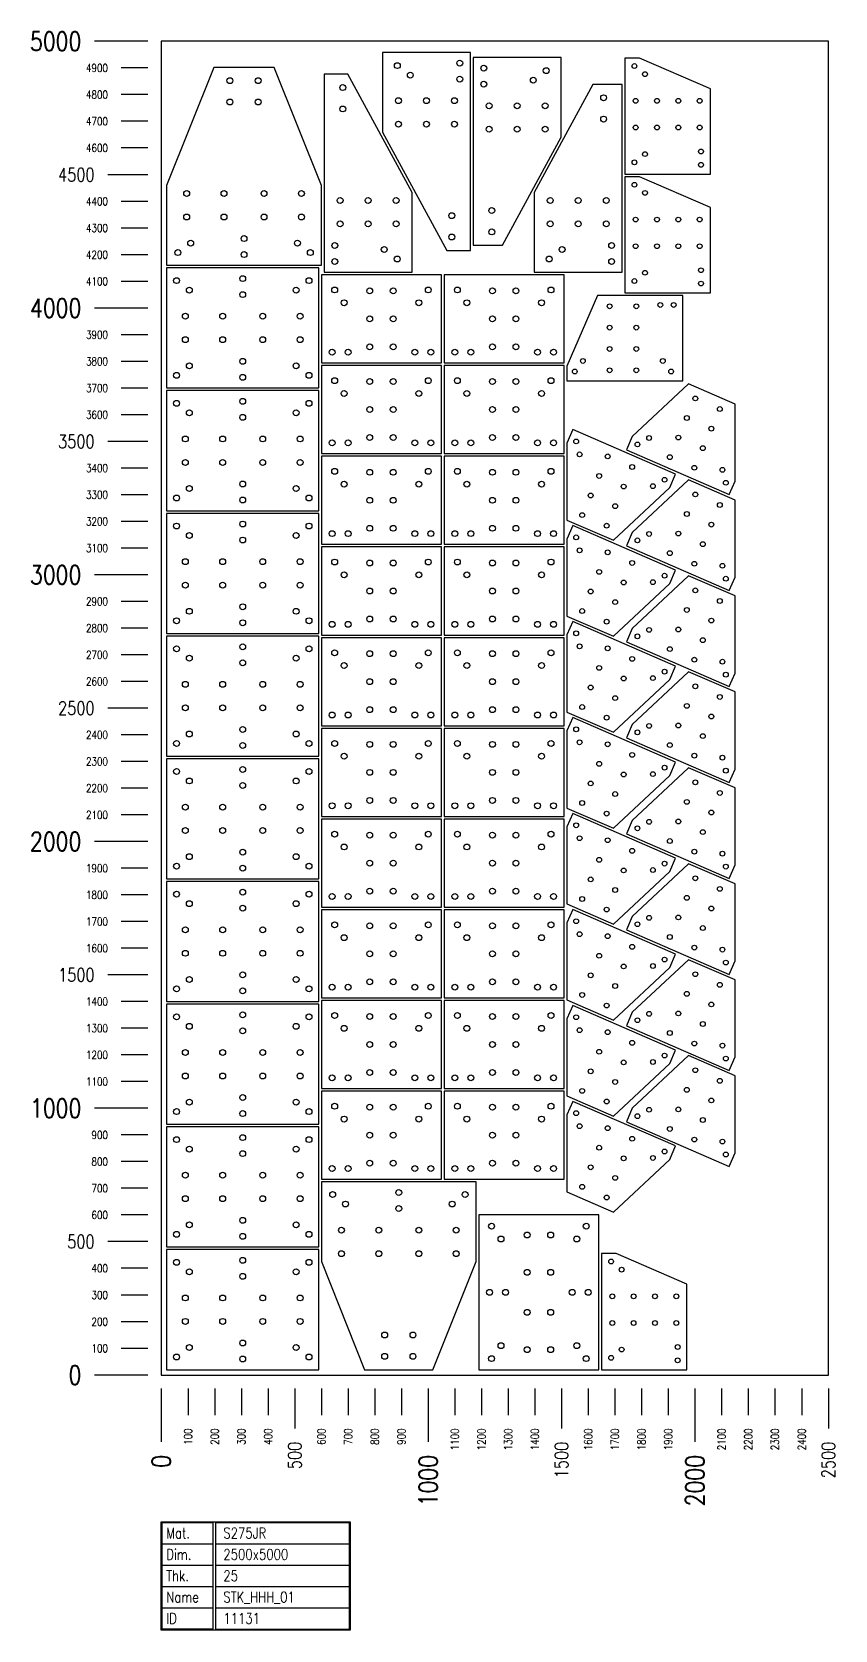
# Model space of a CAD drawing. Header units: millimetres. Extents: x 34551 to 42225, y 2068 to 8059.
# Drawn here: x 34551 to 37561, y 2068 to 8059 of the extents above; entities that cross this region are included whole.
import ezdxf
from ezdxf.enums import TextEntityAlignment as Align

# ---------------------------------------------------------------- set-up
doc = ezdxf.new("R2010")
doc.units = ezdxf.units.MM
doc.layers.add('TEXT', color=7, linetype='Continuous')
doc.styles.add('EasyCutStyle', font='romans.shx', dxfattribs={"width": 0.8})

# ---------------------------------------------------------------- blocks, each defined once
blk = doc.blocks.new('LogoSheet_11131')
at = {"color": 1}
for p, q in [((-50, 5000), (-250, 5000)), ((-50, 4000), (-250, 4000)), ((-50, 3000), (-250, 3000)), ((-50, 2000), (-250, 2000)), ((-50, 1000), (-250, 1000)), ((-50, 0), (-250, 0)), ((0, -50), (0, -250)), ((1000, -50), (1000, -250)), ((2000, -50), (2000, -250)), ((203.4, -553), (705.2, -553)), ((203.4, -633), (705.2, -633)), ((203.4, -713), (705.2, -713)), ((203.4, -793), (705.2, -793)), ((203.4, -873), (705.2, -873))]:
    blk.add_line(p, q, dxfattribs=at)
at = {"color": 2}
for p, q in [((-50, 4900), (-150, 4900)), ((-50, 4800), (-150, 4800)), ((-50, 4700), (-150, 4700)), ((-50, 4600), (-150, 4600)), ((-50, 4400), (-150, 4400)), ((-50, 4300), (-150, 4300)), ((-50, 4200), (-150, 4200)), ((-50, 4100), (-150, 4100)), ((-50, 3900), (-150, 3900)), ((-50, 3800), (-150, 3800)), ((-50, 3700), (-150, 3700)), ((-50, 3600), (-150, 3600)), ((-50, 3400), (-150, 3400)), ((-50, 3300), (-150, 3300)), ((-50, 3200), (-150, 3200)), ((-50, 3100), (-150, 3100)), ((-50, 2900), (-150, 2900)), ((-50, 2800), (-150, 2800)), ((-50, 2700), (-150, 2700)), ((-50, 2600), (-150, 2600)), ((-50, 2400), (-150, 2400)), ((-50, 2300), (-150, 2300)), ((-50, 2200), (-150, 2200)), ((-50, 2100), (-150, 2100)), ((-50, 1900), (-150, 1900)), ((-50, 1800), (-150, 1800)), ((-50, 1700), (-150, 1700)), ((-50, 1600), (-150, 1600)), ((-50, 1400), (-150, 1400)), ((-50, 1300), (-150, 1300)), ((-50, 1200), (-150, 1200)), ((-50, 1100), (-150, 1100)), ((-50, 900), (-150, 900)), ((-50, 800), (-150, 800)), ((-50, 700), (-150, 700)), ((-50, 600), (-150, 600)), ((-50, 400), (-150, 400)), ((-50, 300), (-150, 300)), ((-50, 200), (-150, 200)), ((-50, 100), (-150, 100)), ((100, -50), (100, -150)), ((200, -50), (200, -150)), ((300, -50), (300, -150)), ((400, -50), (400, -150)), ((600, -50), (600, -150)), ((700, -50), (700, -150)), ((800, -50), (800, -150)), ((900, -50), (900, -150)), ((1100, -50), (1100, -150)), ((1200, -50), (1200, -150)), ((1300, -50), (1300, -150)), ((1400, -50), (1400, -150)), ((1600, -50), (1600, -150)), ((1700, -50), (1700, -150)), ((1800, -50), (1800, -150)), ((1900, -50), (1900, -150)), ((2100, -50), (2100, -150)), ((2200, -50), (2200, -150)), ((2300, -50), (2300, -150)), ((2400, -50), (2400, -150))]:
    blk.add_line(p, q, dxfattribs=at)
at = {"color": 7}
for p, q in [((-50, 4500), (-200, 4500)), ((-50, 3500), (-200, 3500)), ((-50, 2500), (-200, 2500)), ((-50, 1500), (-200, 1500)), ((-50, 500), (-200, 500)), ((500, -50), (500, -200)), ((1500, -50), (1500, -200)), ((2500, -50), (2500, -200))]:
    blk.add_line(p, q, dxfattribs=at)
at = {"color": 5}
for p, q in [((3, -553), (193.4, -553)), ((3, -633), (193.4, -633)), ((3, -713), (193.4, -713)), ((3, -793), (193.4, -793)), ((3, -873), (193.4, -873))]:
    blk.add_line(p, q, dxfattribs=at)
blk.add_line((193.4, -633), (193.4, -953))
blk.add_lwpolyline([(0, -550), (708.2, -550), (708.2, -956), (0, -956)], close=True)
blk.add_lwpolyline([(3, -553), (193.4, -553), (193.4, -953), (3, -953)], close=True, dxfattribs=at)
at = {"color": 1}
blk.add_lwpolyline([(705.2, -553), (203.4, -553), (203.4, -953), (705.2, -953)], close=True, dxfattribs=at)
at = {"color": 7, "style": 'EasyCutStyle', "width": 0.8}
for s, height, p in [('5000', 70, (-300, 5000)), ('4900', 30, (-200, 4900)), ('4800', 30, (-200, 4800)), ('4700', 30, (-200, 4700)), ('4600', 30, (-200, 4600)), ('4500', 50, (-250, 4500)), ('4400', 30, (-200, 4400)), ('4300', 30, (-200, 4300)), ('4200', 30, (-200, 4200)), ('4100', 30, (-200, 4100)), ('4000', 70, (-300, 4000)), ('3900', 30, (-200, 3900)), ('3800', 30, (-200, 3800)), ('3700', 30, (-200, 3700)), ('3600', 30, (-200, 3600)), ('3500', 50, (-250, 3500)), ('3400', 30, (-200, 3400)), ('3300', 30, (-200, 3300)), ('3200', 30, (-200, 3200)), ('3100', 30, (-200, 3100)), ('3000', 70, (-300, 3000)), ('2900', 30, (-200, 2900)), ('2800', 30, (-200, 2800)), ('2700', 30, (-200, 2700)), ('2600', 30, (-200, 2600)), ('2500', 50, (-250, 2500)), ('2400', 30, (-200, 2400)), ('2300', 30, (-200, 2300)), ('2200', 30, (-200, 2200)), ('2100', 30, (-200, 2100)), ('2000', 70, (-300, 2000)), ('1900', 30, (-200, 1900)), ('1800', 30, (-200, 1800)), ('1700', 30, (-200, 1700)), ('1600', 30, (-200, 1600)), ('1500', 50, (-250, 1500)), ('1400', 30, (-200, 1400)), ('1300', 30, (-200, 1300)), ('1200', 30, (-200, 1200)), ('1100', 30, (-200, 1100)), ('1000', 70, (-300, 1000)), ('900', 30, (-200, 900)), ('800', 30, (-200, 800)), ('700', 30, (-200, 700)), ('600', 30, (-200, 600)), ('500', 50, (-250, 500)), ('400', 30, (-200, 400)), ('300', 30, (-200, 300)), ('200', 30, (-200, 200)), ('100', 30, (-200, 100)), ('0', 70, (-300, 0))]:
    blk.add_text(s, height=height, dxfattribs=at).set_placement(p, align=Align.MIDDLE_RIGHT)
for s, height, p in [('100', 30, (100, -200)), ('200', 30, (200, -200)), ('300', 30, (300, -200)), ('400', 30, (400, -200)), ('600', 30, (600, -200)), ('700', 30, (700, -200)), ('800', 30, (800, -200)), ('900', 30, (900, -200)), ('1100', 30, (1100, -200)), ('1200', 30, (1200, -200)), ('1300', 30, (1300, -200)), ('1400', 30, (1400, -200)), ('1600', 30, (1600, -200)), ('1700', 30, (1700, -200)), ('1800', 30, (1800, -200)), ('1900', 30, (1900, -200)), ('2100', 30, (2100, -200)), ('2200', 30, (2200, -200)), ('2300', 30, (2300, -200)), ('2400', 30, (2400, -200)), ('500', 50, (500, -250)), ('1500', 50, (1500, -250)), ('2500', 50, (2500, -250)), ('0', 70, (0, -300)), ('1000', 70, (1000, -300)), ('2000', 70, (2000, -300))]:
    blk.add_text(s, height=height, rotation=90, dxfattribs=at).set_placement(p, align=Align.MIDDLE_RIGHT)
at = {"style": 'EasyCutStyle', "width": 0.8}
for tag, p in [('MATERIAL_SHEET', (232.8, -612.4)), ('DIMENSION_SHEET', (232.8, -692.4)), ('THICKNESS_SHEET', (232.8, -772.4)), ('NAME_SHEET', (232.8, -852.4)), ('ID_SHEET', (232.8, -932.4))]:
    blk.add_attdef(tag, p, '', height=40, dxfattribs=at)
at = {"layer": 'TEXT', "color": 251, "style": 'EasyCutStyle', "width": 0.8}
for s, p in [('Mat.', (18.4, -612.4)), ('Dim.', (18.4, -692.4)), ('Thk.', (18.4, -772.4)), ('Name', (18.4, -852.4)), ('ID', (18.4, -932.4))]:
    blk.add_text(s, height=40, dxfattribs=at).set_placement(p)

msp = doc.modelspace()

# ---------------------------------------------------------------- linework, layer by layer
at = {"color": 64, "true_color": 0x73b317}
msp.add_lwpolyline([(35035.99, 3023.831), (37535.99, 3023.831), (37535.99, 8023.831), (35035.99, 8023.831)], close=True, dxfattribs=at)
at = {"color": 2}
for points in [[(36194.565, 7240.181), (36194.565, 7982.181), (35864.565, 7982.181), (35864.565, 7683.181), (36105.565, 7240.181)], [(35636.008, 7184.183), (35636.008, 7483.183), (35459.008, 7926.183), (35233.008, 7926.183), (35056.008, 7483.183), (35056.008, 7184.183)], [(36204.602, 7963.178), (36204.602, 7259.178), (36314.602, 7259.178), (36534.602, 7664.178), (36534.602, 7963.178)], [(36773.659, 7525.557), (37093.659, 7525.557), (37093.659, 7845.557), (36828.659, 7960.557), (36773.659, 7960.557)], [(35646.045, 7900.257), (35646.045, 7158.257), (35976.045, 7158.257), (35976.045, 7457.257), (35735.045, 7900.257)], [(36763.622, 7158.257), (36763.622, 7862.257), (36653.622, 7862.257), (36433.622, 7457.257), (36433.622, 7158.257)], [(36773.659, 7080.52), (37093.659, 7080.52), (37093.659, 7400.52), (36828.659, 7515.52), (36773.659, 7515.52)], [(35626.008, 6724.146), (35626.008, 7174.146), (35056.008, 7174.146), (35056.008, 6724.146)], [(35636.045, 6818.22), (36086.045, 6818.22), (36086.045, 7148.22), (35636.045, 7148.22)], [(36096.082, 6818.22), (36546.082, 6818.22), (36546.082, 7148.22), (36096.082, 7148.22)], [(36991.119, 6750.483), (36991.119, 7070.483), (36671.119, 7070.483), (36556.119, 6805.483), (36556.119, 6750.483)], [(35636.045, 6478.183), (36086.045, 6478.183), (36086.045, 6808.183), (35636.045, 6808.183)], [(36096.082, 6478.183), (36546.082, 6478.183), (36546.082, 6808.183), (36096.082, 6808.183)], [(35626.008, 6264.109), (35626.008, 6714.109), (35056.008, 6714.109), (35056.008, 6264.109)], [(37164.541, 6324.581), (37186.436, 6375.035), (37186.436, 6663.912), (37012.141, 6739.55), (36801.151, 6542.234), (36779.256, 6491.78)], [(36578.014, 6568.17), (36556.119, 6517.716), (36556.119, 6228.839), (36730.415, 6153.202), (36941.404, 6350.517), (36963.299, 6400.971)], [(35636.045, 6138.146), (36086.045, 6138.146), (36086.045, 6468.146), (35636.045, 6468.146)], [(36096.082, 6138.146), (36546.082, 6138.146), (36546.082, 6468.146), (36096.082, 6468.146)], [(37164.541, 5964.807), (37186.436, 6015.261), (37186.436, 6304.138), (37012.141, 6379.776), (36801.151, 6182.46), (36779.256, 6132.006)], [(35626.008, 5804.072), (35626.008, 6254.072), (35056.008, 6254.072), (35056.008, 5804.072)], [(36578.014, 6208.396), (36556.119, 6157.942), (36556.119, 5869.065), (36730.415, 5793.427), (36941.404, 5990.743), (36963.299, 6041.197)], [(35636.045, 5798.109), (36086.045, 5798.109), (36086.045, 6128.109), (35636.045, 6128.109)], [(36096.082, 5798.109), (36546.082, 5798.109), (36546.082, 6128.109), (36096.082, 6128.109)], [(37164.541, 5605.033), (37186.436, 5655.487), (37186.436, 5944.364), (37012.141, 6020.002), (36801.151, 5822.686), (36779.256, 5772.232)], [(36578.014, 5848.622), (36556.119, 5798.168), (36556.119, 5509.291), (36730.415, 5433.653), (36941.404, 5630.969), (36963.299, 5681.423)], [(35626.008, 5344.035), (35626.008, 5794.035), (35056.008, 5794.035), (35056.008, 5344.035)], [(35636.045, 5458.072), (36086.045, 5458.072), (36086.045, 5788.072), (35636.045, 5788.072)], [(36096.082, 5458.072), (36546.082, 5458.072), (36546.082, 5788.072), (36096.082, 5788.072)], [(37164.541, 5245.259), (37186.436, 5295.713), (37186.436, 5584.59), (37012.141, 5660.228), (36801.151, 5462.912), (36779.256, 5412.458)], [(36578.014, 5488.848), (36556.119, 5438.394), (36556.119, 5149.517), (36730.415, 5073.879), (36941.404, 5271.195), (36963.299, 5321.649)], [(35636.045, 5118.035), (36086.045, 5118.035), (36086.045, 5448.035), (35636.045, 5448.035)], [(36096.082, 5118.035), (36546.082, 5118.035), (36546.082, 5448.035), (36096.082, 5448.035)], [(35626.008, 4883.998), (35626.008, 5333.998), (35056.008, 5333.998), (35056.008, 4883.998)], [(37164.541, 4885.485), (37186.436, 4935.939), (37186.436, 5224.816), (37012.141, 5300.454), (36801.151, 5103.138), (36779.256, 5052.684)], [(35636.045, 4777.998), (36086.045, 4777.998), (36086.045, 5107.998), (35636.045, 5107.998)], [(36096.082, 4777.998), (36546.082, 4777.998), (36546.082, 5107.998), (36096.082, 5107.998)], [(36578.014, 5129.074), (36556.119, 5078.62), (36556.119, 4789.743), (36730.415, 4714.105), (36941.404, 4911.421), (36963.299, 4961.875)], [(37164.541, 4525.711), (37186.436, 4576.165), (37186.436, 4865.042), (37012.141, 4940.679), (36801.151, 4743.364), (36779.256, 4692.91)], [(35626.008, 4423.961), (35626.008, 4873.961), (35056.008, 4873.961), (35056.008, 4423.961)], [(35636.045, 4437.961), (36086.045, 4437.961), (36086.045, 4767.961), (35636.045, 4767.961)], [(36096.082, 4437.961), (36546.082, 4437.961), (36546.082, 4767.961), (36096.082, 4767.961)], [(36578.014, 4769.3), (36556.119, 4718.846), (36556.119, 4429.969), (36730.415, 4354.331), (36941.404, 4551.647), (36963.299, 4602.101)], [(37164.541, 4165.936), (37186.436, 4216.39), (37186.436, 4505.268), (37012.141, 4580.905), (36801.151, 4383.59), (36779.256, 4333.136)], [(35626.008, 3963.924), (35626.008, 4413.924), (35056.008, 4413.924), (35056.008, 3963.924)], [(35636.045, 4097.924), (36086.045, 4097.924), (36086.045, 4427.924), (35636.045, 4427.924)], [(36096.082, 4097.924), (36546.082, 4097.924), (36546.082, 4427.924), (36096.082, 4427.924)], [(36578.014, 4409.526), (36556.119, 4359.072), (36556.119, 4070.194), (36730.415, 3994.557), (36941.404, 4191.873), (36963.299, 4242.326)], [(37164.541, 3806.162), (37186.436, 3856.616), (37186.436, 4145.493), (37012.141, 4221.131), (36801.151, 4023.815), (36779.256, 3973.361)], [(35636.045, 3757.887), (36086.045, 3757.887), (36086.045, 4087.887), (35636.045, 4087.887)], [(36096.082, 3757.887), (36546.082, 3757.887), (36546.082, 4087.887), (36096.082, 4087.887)], [(36578.014, 4049.751), (36556.119, 3999.297), (36556.119, 3710.42), (36730.415, 3634.783), (36941.404, 3832.098), (36963.299, 3882.552)], [(35626.008, 3503.887), (35626.008, 3953.887), (35056.008, 3953.887), (35056.008, 3503.887)], [(36216.045, 3448.85), (36216.045, 3747.85), (35636.045, 3747.85), (35636.045, 3448.85), (35798.045, 3043.85), (36054.045, 3043.85)], [(36226.082, 3043.85), (36676.082, 3043.85), (36676.082, 3623.85), (36226.082, 3623.85)], [(35626.008, 3043.85), (35626.008, 3493.85), (35056.008, 3493.85), (35056.008, 3043.85)], [(36686.119, 3043.85), (37006.119, 3043.85), (37006.119, 3363.85), (36741.119, 3478.85), (36686.119, 3478.85)]]:
    msp.add_lwpolyline(points, close=True, dxfattribs=at)
at = {"color": 4}
for centre, radius in [((35920.565, 7932.681), 11), ((35969.065, 7897.181), 11), ((36154.565, 7942.181), 11), ((36244.602, 7923.178), 11), ((36478.602, 7913.678), 11), ((36809.159, 7931.057), 9), ((36848.659, 7900.557), 9), ((35293.008, 7876.183), 11), ((35399.008, 7876.183), 11), ((35716.045, 7850.257), 11), ((36154.565, 7882.181), 11), ((36244.602, 7863.178), 11), ((36430.102, 7878.178), 11), ((35293.008, 7796.183), 11), ((35399.008, 7796.183), 11), ((35924.565, 7801.181), 11), ((36029.565, 7801.181), 11), ((36134.565, 7801.181), 11), ((36264.602, 7782.178), 11), ((36369.602, 7782.178), 11), ((36474.602, 7782.178), 11), ((36693.622, 7812.257), 11), ((36813.659, 7800.557), 9), ((36893.659, 7800.557), 9), ((36973.659, 7800.557), 9), ((37053.659, 7800.557), 9), ((35716.045, 7770.257), 11), ((36693.622, 7732.257), 11), ((35924.565, 7713.181), 11), ((36029.565, 7713.181), 11), ((36134.565, 7713.181), 11), ((36264.602, 7694.178), 11), ((36369.602, 7694.178), 11), ((36474.602, 7694.178), 11), ((36813.659, 7700.557), 9), ((36893.659, 7700.557), 9), ((36973.659, 7700.557), 9), ((37053.659, 7700.557), 9), ((36848.659, 7601.057), 9), ((37058.659, 7610.557), 9), ((36809.159, 7570.057), 9), ((37058.659, 7560.557), 9), ((36809.159, 7486.02), 9), ((35131.008, 7453.183), 11), ((35271.008, 7453.183), 11), ((35421.008, 7453.183), 11), ((35561.008, 7453.183), 11), ((35706.045, 7427.257), 11), ((35811.045, 7427.257), 11), ((35916.045, 7427.257), 11), ((36493.622, 7427.257), 11), ((36598.622, 7427.257), 11), ((36703.622, 7427.257), 11), ((36848.659, 7455.52), 9), ((35131.008, 7365.183), 11), ((35271.008, 7365.183), 11), ((35421.008, 7365.183), 11), ((35561.008, 7365.183), 11), ((36124.565, 7370.181), 11), ((36274.602, 7389.178), 11), ((35706.045, 7339.257), 11), ((35811.045, 7339.257), 11), ((35916.045, 7339.257), 11), ((36274.602, 7309.178), 11), ((36493.622, 7339.257), 11), ((36598.622, 7339.257), 11), ((36703.622, 7339.257), 11), ((36813.659, 7355.52), 9), ((36893.659, 7355.52), 9), ((36973.659, 7355.52), 9), ((37053.659, 7355.52), 9), ((35146.008, 7267.183), 11), ((35346.008, 7284.183), 11), ((35546.008, 7267.183), 11), ((35686.045, 7258.257), 11), ((35871.545, 7243.257), 11), ((36124.565, 7290.181), 11), ((36538.122, 7243.257), 11), ((36723.622, 7258.257), 11), ((36813.659, 7255.52), 9), ((36893.659, 7255.52), 9), ((36973.659, 7255.52), 9), ((37053.659, 7255.52), 9), ((35098.008, 7231.683), 11), ((35346.008, 7224.183), 11), ((35594.508, 7231.683), 11), ((35686.045, 7198.257), 11), ((35920.045, 7207.757), 11), ((36489.622, 7207.757), 11), ((36723.622, 7198.257), 11), ((35093.008, 7126.646), 11), ((35341.008, 7134.146), 11), ((35589.508, 7126.646), 11), ((36809.159, 7125.02), 9), ((36848.659, 7156.02), 9), ((37058.659, 7165.52), 9), ((35141.008, 7091.146), 11), ((35341.008, 7074.146), 11), ((35541.008, 7091.146), 11), ((35685.545, 7091.72), 11), ((35817.045, 7088.22), 11), ((35905.045, 7088.22), 11), ((36036.545, 7091.72), 11), ((36145.582, 7091.72), 11), ((36277.082, 7088.22), 11), ((36365.082, 7088.22), 11), ((36496.582, 7091.72), 11), ((37058.659, 7115.52), 9), ((35721.045, 7043.72), 11), ((36001.045, 7043.72), 11), ((36181.082, 7043.72), 11), ((36461.082, 7043.72), 11), ((36716.119, 7030.483), 9), ((36816.119, 7030.483), 9), ((36906.119, 7035.483), 9), ((36956.119, 7035.483), 9), ((35126.008, 6993.146), 11), ((35266.008, 6993.146), 11), ((35416.008, 6993.146), 11), ((35556.008, 6993.146), 11), ((35817.045, 6983.22), 11), ((35905.045, 6983.22), 11), ((36277.082, 6983.22), 11), ((36365.082, 6983.22), 11), ((36716.119, 6950.483), 9), ((36816.119, 6950.483), 9), ((35126.008, 6905.146), 11), ((35266.008, 6905.146), 11), ((35416.008, 6905.146), 11), ((35556.008, 6905.146), 11), ((35341.008, 6824.146), 11), ((35676.045, 6858.22), 11), ((35736.045, 6858.22), 11), ((35817.045, 6878.22), 11), ((35905.045, 6878.22), 11), ((35986.045, 6858.22), 11), ((36046.045, 6858.22), 11), ((36136.082, 6858.22), 11), ((36196.082, 6858.22), 11), ((36277.082, 6878.22), 11), ((36365.082, 6878.22), 11), ((36446.082, 6858.22), 11), ((36506.082, 6858.22), 11), ((36616.119, 6825.483), 9), ((36716.119, 6870.483), 9), ((36816.119, 6870.483), 9), ((36915.619, 6825.483), 9), ((35093.008, 6771.646), 11), ((35141.008, 6807.146), 11), ((35341.008, 6764.146), 11), ((35541.008, 6807.146), 11), ((35589.508, 6771.646), 11), ((36585.619, 6785.983), 9), ((36716.119, 6790.483), 9), ((36816.119, 6790.483), 9), ((36946.619, 6785.983), 9), ((35685.545, 6751.683), 11), ((35721.045, 6703.683), 11), ((35817.045, 6748.183), 11), ((35905.045, 6748.183), 11), ((36001.045, 6703.683), 11), ((36036.545, 6751.683), 11), ((36145.582, 6751.683), 11), ((36181.082, 6703.683), 11), ((36277.082, 6748.183), 11), ((36365.082, 6748.183), 11), ((36461.082, 6703.683), 11), ((36496.582, 6751.683), 11), ((35093.008, 6666.609), 11), ((35341.008, 6674.109), 11), ((35589.508, 6666.609), 11), ((35817.045, 6643.183), 11), ((35905.045, 6643.183), 11), ((36277.082, 6643.183), 11), ((36365.082, 6643.183), 11), ((37037.498, 6684.942), 9), ((37129.232, 6645.133), 9), ((35141.008, 6631.109), 11), ((35341.008, 6614.109), 11), ((35541.008, 6631.109), 11), ((37005.65, 6611.554), 9), ((35126.008, 6533.109), 11), ((35266.008, 6533.109), 11), ((35416.008, 6533.109), 11), ((35556.008, 6533.109), 11), ((35817.045, 6538.183), 11), ((35905.045, 6538.183), 11), ((36277.082, 6538.183), 11), ((36365.082, 6538.183), 11), ((36590.944, 6523.861), 9), ((36864.154, 6536.696), 9), ((36973.803, 6538.167), 9), ((37097.385, 6571.745), 9), ((35676.045, 6518.183), 11), ((35736.045, 6518.183), 11), ((35986.045, 6518.183), 11), ((36046.045, 6518.183), 11), ((36136.082, 6518.183), 11), ((36196.082, 6518.183), 11), ((36446.082, 6518.183), 11), ((36506.082, 6518.183), 11), ((36603.657, 6475.285), 9), ((36708.866, 6467.782), 9), ((36820.45, 6512.602), 9), ((36941.955, 6464.779), 9), ((37065.537, 6498.358), 9), ((35126.008, 6445.109), 11), ((35266.008, 6445.109), 11), ((35416.008, 6445.109), 11), ((35556.008, 6445.109), 11), ((35685.545, 6411.646), 11), ((35817.045, 6408.146), 11), ((35905.045, 6408.146), 11), ((36036.545, 6411.646), 11), ((36145.582, 6411.646), 11), ((36277.082, 6408.146), 11), ((36365.082, 6408.146), 11), ((36496.582, 6411.646), 11), ((36800.6, 6427.972), 9), ((37033.69, 6424.97), 9), ((37138.899, 6417.467), 9), ((35141.008, 6347.109), 11), ((35341.008, 6364.109), 11), ((35541.008, 6347.109), 11), ((35721.045, 6363.646), 11), ((36001.045, 6363.646), 11), ((36181.082, 6363.646), 11), ((36461.082, 6363.646), 11), ((36677.018, 6394.394), 9), ((36768.753, 6354.585), 9), ((36878.402, 6356.056), 9), ((36922.105, 6380.149), 9), ((37151.612, 6368.891), 9), ((35093.008, 6311.609), 11), ((35341.008, 6304.109), 11), ((35589.508, 6311.609), 11), ((35817.045, 6303.146), 11), ((35905.045, 6303.146), 11), ((36277.082, 6303.146), 11), ((36365.082, 6303.146), 11), ((36645.171, 6321.006), 9), ((37037.498, 6325.168), 9), ((37129.232, 6285.359), 9), ((36613.324, 6247.619), 9), ((36736.906, 6281.197), 9), ((37005.65, 6251.78), 9), ((35093.008, 6206.572), 11), ((35141.008, 6171.072), 11), ((35341.008, 6214.072), 11), ((35541.008, 6171.072), 11), ((35589.508, 6206.572), 11), ((35676.045, 6178.146), 11), ((35736.045, 6178.146), 11), ((35817.045, 6198.146), 11), ((35905.045, 6198.146), 11), ((35986.045, 6178.146), 11), ((36046.045, 6178.146), 11), ((36136.082, 6178.146), 11), ((36196.082, 6178.146), 11), ((36277.082, 6198.146), 11), ((36365.082, 6198.146), 11), ((36446.082, 6178.146), 11), ((36506.082, 6178.146), 11), ((36590.944, 6164.087), 9), ((36705.058, 6207.81), 9), ((36864.154, 6176.922), 9), ((36973.803, 6178.393), 9), ((37097.385, 6211.971), 9), ((35341.008, 6154.072), 11), ((36603.657, 6115.511), 9), ((36708.866, 6108.008), 9), ((36820.45, 6152.828), 9), ((36941.955, 6105.005), 9), ((37065.537, 6138.583), 9), ((35126.008, 6073.072), 11), ((35266.008, 6073.072), 11), ((35416.008, 6073.072), 11), ((35556.008, 6073.072), 11), ((35685.545, 6071.609), 11), ((35817.045, 6068.109), 11), ((35905.045, 6068.109), 11), ((36036.545, 6071.609), 11), ((36145.582, 6071.609), 11), ((36277.082, 6068.109), 11), ((36365.082, 6068.109), 11), ((36496.582, 6071.609), 11), ((36800.6, 6068.198), 9), ((37033.69, 6065.196), 9), ((37138.899, 6057.693), 9), ((35126.008, 5985.072), 11), ((35266.008, 5985.072), 11), ((35416.008, 5985.072), 11), ((35556.008, 5985.072), 11), ((35721.045, 6023.609), 11), ((36001.045, 6023.609), 11), ((36181.082, 6023.609), 11), ((36461.082, 6023.609), 11), ((36677.018, 6034.62), 9), ((36768.753, 5994.811), 9), ((36878.402, 5996.282), 9), ((36922.105, 6020.375), 9), ((37151.612, 6009.117), 9), ((35817.045, 5963.109), 11), ((35905.045, 5963.109), 11), ((36277.082, 5963.109), 11), ((36365.082, 5963.109), 11), ((36645.171, 5961.232), 9), ((37037.498, 5965.394), 9), ((37129.232, 5925.584), 9), ((35141.008, 5887.072), 11), ((35341.008, 5904.072), 11), ((35541.008, 5887.072), 11), ((36613.324, 5887.845), 9), ((36736.906, 5921.423), 9), ((37005.65, 5892.006), 9), ((35093.008, 5851.572), 11), ((35341.008, 5844.072), 11), ((35589.508, 5851.572), 11), ((35676.045, 5838.109), 11), ((35736.045, 5838.109), 11), ((35817.045, 5858.109), 11), ((35905.045, 5858.109), 11), ((35986.045, 5838.109), 11), ((36046.045, 5838.109), 11), ((36136.082, 5838.109), 11), ((36196.082, 5838.109), 11), ((36277.082, 5858.109), 11), ((36365.082, 5858.109), 11), ((36446.082, 5838.109), 11), ((36506.082, 5838.109), 11), ((36590.944, 5804.313), 9), ((36705.058, 5848.035), 9), ((36864.154, 5817.147), 9), ((36973.803, 5818.619), 9), ((37097.385, 5852.197), 9), ((35093.008, 5746.535), 11), ((35341.008, 5754.035), 11), ((35589.508, 5746.535), 11), ((36603.657, 5755.737), 9), ((36708.866, 5748.233), 9), ((36820.45, 5793.054), 9), ((36941.955, 5745.231), 9), ((37065.537, 5778.809), 9), ((35141.008, 5711.035), 11), ((35341.008, 5694.035), 11), ((35541.008, 5711.035), 11), ((35685.545, 5731.572), 11), ((35721.045, 5683.572), 11), ((35817.045, 5728.072), 11), ((35905.045, 5728.072), 11), ((36001.045, 5683.572), 11), ((36036.545, 5731.572), 11), ((36145.582, 5731.572), 11), ((36181.082, 5683.572), 11), ((36277.082, 5728.072), 11), ((36365.082, 5728.072), 11), ((36461.082, 5683.572), 11), ((36496.582, 5731.572), 11), ((36800.6, 5708.424), 9), ((37033.69, 5705.422), 9), ((37138.899, 5697.919), 9), ((35817.045, 5623.072), 11), ((35905.045, 5623.072), 11), ((36277.082, 5623.072), 11), ((36365.082, 5623.072), 11), ((36677.018, 5674.846), 9), ((36768.753, 5635.036), 9), ((36878.402, 5636.508), 9), ((36922.105, 5660.601), 9), ((37151.612, 5649.342), 9), ((35126.008, 5613.035), 11), ((35266.008, 5613.035), 11), ((35416.008, 5613.035), 11), ((35556.008, 5613.035), 11), ((36645.171, 5601.458), 9), ((37037.498, 5605.62), 9), ((37129.232, 5565.81), 9), ((35126.008, 5525.035), 11), ((35266.008, 5525.035), 11), ((35416.008, 5525.035), 11), ((35556.008, 5525.035), 11), ((35817.045, 5518.072), 11), ((35905.045, 5518.072), 11), ((36277.082, 5518.072), 11), ((36365.082, 5518.072), 11), ((36613.324, 5528.071), 9), ((36736.906, 5561.649), 9), ((37005.65, 5532.232), 9), ((35341.008, 5444.035), 11), ((35676.045, 5498.072), 11), ((35736.045, 5498.072), 11), ((35986.045, 5498.072), 11), ((36046.045, 5498.072), 11), ((36136.082, 5498.072), 11), ((36196.082, 5498.072), 11), ((36446.082, 5498.072), 11), ((36506.082, 5498.072), 11), ((36590.944, 5444.538), 9), ((36705.058, 5488.261), 9), ((36864.154, 5457.373), 9), ((36973.803, 5458.844), 9), ((37097.385, 5492.423), 9), ((35093.008, 5391.535), 11), ((35141.008, 5427.035), 11), ((35341.008, 5384.035), 11), ((35541.008, 5427.035), 11), ((35589.508, 5391.535), 11), ((35685.545, 5391.535), 11), ((35817.045, 5388.035), 11), ((35905.045, 5388.035), 11), ((36036.545, 5391.535), 11), ((36145.582, 5391.535), 11), ((36277.082, 5388.035), 11), ((36365.082, 5388.035), 11), ((36496.582, 5391.535), 11), ((36603.657, 5395.962), 9), ((36708.866, 5388.459), 9), ((36820.45, 5433.28), 9), ((36941.955, 5385.457), 9), ((37065.537, 5419.035), 9), ((35721.045, 5343.535), 11), ((36001.045, 5343.535), 11), ((36181.082, 5343.535), 11), ((36461.082, 5343.535), 11), ((36800.6, 5348.65), 9), ((37033.69, 5345.648), 9), ((37138.899, 5338.144), 9), ((35093.008, 5286.498), 11), ((35341.008, 5293.998), 11), ((35589.508, 5286.498), 11), ((35817.045, 5283.035), 11), ((35905.045, 5283.035), 11), ((36277.082, 5283.035), 11), ((36365.082, 5283.035), 11), ((36677.018, 5315.072), 9), ((36768.753, 5275.262), 9), ((36878.402, 5276.734), 9), ((36922.105, 5300.827), 9), ((37151.612, 5289.568), 9), ((35141.008, 5250.998), 11), ((35341.008, 5233.998), 11), ((35541.008, 5250.998), 11), ((36645.171, 5241.684), 9), ((37037.498, 5245.846), 9), ((37129.232, 5206.036), 9), ((35126.008, 5152.998), 11), ((35266.008, 5152.998), 11), ((35416.008, 5152.998), 11), ((35556.008, 5152.998), 11), ((35676.045, 5158.035), 11), ((35736.045, 5158.035), 11), ((35817.045, 5178.035), 11), ((35905.045, 5178.035), 11), ((35986.045, 5158.035), 11), ((36046.045, 5158.035), 11), ((36136.082, 5158.035), 11), ((36196.082, 5158.035), 11), ((36277.082, 5178.035), 11), ((36365.082, 5178.035), 11), ((36446.082, 5158.035), 11), ((36506.082, 5158.035), 11), ((36613.324, 5168.296), 9), ((36736.906, 5201.875), 9), ((37005.65, 5172.458), 9), ((36590.944, 5084.764), 9), ((36705.058, 5128.487), 9), ((36864.154, 5097.599), 9), ((36973.803, 5099.07), 9), ((37097.385, 5132.649), 9), ((35126.008, 5064.998), 11), ((35266.008, 5064.998), 11), ((35416.008, 5064.998), 11), ((35556.008, 5064.998), 11), ((35685.545, 5051.498), 11), ((35817.045, 5047.998), 11), ((35905.045, 5047.998), 11), ((36036.545, 5051.498), 11), ((36145.582, 5051.498), 11), ((36277.082, 5047.998), 11), ((36365.082, 5047.998), 11), ((36496.582, 5051.498), 11), ((36603.657, 5036.188), 9), ((36708.866, 5028.685), 9), ((36820.45, 5073.506), 9), ((36941.955, 5025.683), 9), ((37065.537, 5059.261), 9), ((35141.008, 4966.998), 11), ((35341.008, 4983.998), 11), ((35541.008, 4966.998), 11), ((35721.045, 5003.498), 11), ((36001.045, 5003.498), 11), ((36181.082, 5003.498), 11), ((36461.082, 5003.498), 11), ((36800.6, 4988.876), 9), ((37033.69, 4985.873), 9), ((37138.899, 4978.37), 9), ((35093.008, 4931.498), 11), ((35341.008, 4923.998), 11), ((35589.508, 4931.498), 11), ((35817.045, 4942.998), 11), ((35905.045, 4942.998), 11), ((36277.082, 4942.998), 11), ((36365.082, 4942.998), 11), ((36677.018, 4955.298), 9), ((36768.753, 4915.488), 9), ((36878.402, 4916.959), 9), ((36922.105, 4941.053), 9), ((37151.612, 4929.794), 9), ((36645.171, 4881.91), 9), ((37037.498, 4886.071), 9), ((37129.232, 4846.262), 9), ((35093.008, 4826.461), 11), ((35141.008, 4790.961), 11), ((35341.008, 4833.961), 11), ((35541.008, 4790.961), 11), ((35589.508, 4826.461), 11), ((35676.045, 4817.998), 11), ((35736.045, 4817.998), 11), ((35817.045, 4837.998), 11), ((35905.045, 4837.998), 11), ((35986.045, 4817.998), 11), ((36046.045, 4817.998), 11), ((36136.082, 4817.998), 11), ((36196.082, 4817.998), 11), ((36277.082, 4837.998), 11), ((36365.082, 4837.998), 11), ((36446.082, 4817.998), 11), ((36506.082, 4817.998), 11), ((36613.324, 4808.522), 9), ((36736.906, 4842.101), 9), ((37005.65, 4812.684), 9), ((35341.008, 4773.961), 11), ((36590.944, 4724.99), 9), ((36705.058, 4768.713), 9), ((36864.154, 4737.825), 9), ((36973.803, 4739.296), 9), ((37097.385, 4772.875), 9), ((35126.008, 4692.961), 11), ((35266.008, 4692.961), 11), ((35416.008, 4692.961), 11), ((35556.008, 4692.961), 11), ((35685.545, 4711.461), 11), ((35721.045, 4663.461), 11), ((35817.045, 4707.961), 11), ((35905.045, 4707.961), 11), ((36001.045, 4663.461), 11), ((36036.545, 4711.461), 11), ((36145.582, 4711.461), 11), ((36181.082, 4663.461), 11), ((36277.082, 4707.961), 11), ((36365.082, 4707.961), 11), ((36461.082, 4663.461), 11), ((36496.582, 4711.461), 11), ((36603.657, 4676.414), 9), ((36708.866, 4668.911), 9), ((36820.45, 4713.732), 9), ((36941.955, 4665.909), 9), ((37065.537, 4699.487), 9), ((35126.008, 4604.961), 11), ((35266.008, 4604.961), 11), ((35416.008, 4604.961), 11), ((35556.008, 4604.961), 11), ((35817.045, 4602.961), 11), ((35905.045, 4602.961), 11), ((36277.082, 4602.961), 11), ((36365.082, 4602.961), 11), ((36800.6, 4629.102), 9), ((37033.69, 4626.099), 9), ((37138.899, 4618.596), 9), ((36677.018, 4595.523), 9), ((36768.753, 4555.714), 9), ((36878.402, 4557.185), 9), ((36922.105, 4581.279), 9), ((37151.612, 4570.02), 9), ((35141.008, 4506.961), 11), ((35341.008, 4523.961), 11), ((35541.008, 4506.961), 11), ((35817.045, 4497.961), 11), ((35905.045, 4497.961), 11), ((36277.082, 4497.961), 11), ((36365.082, 4497.961), 11), ((36645.171, 4522.136), 9), ((37037.498, 4526.297), 9), ((37129.232, 4486.488), 9), ((35093.008, 4471.461), 11), ((35341.008, 4463.961), 11), ((35589.508, 4471.461), 11), ((35676.045, 4477.961), 11), ((35736.045, 4477.961), 11), ((35986.045, 4477.961), 11), ((36046.045, 4477.961), 11), ((36136.082, 4477.961), 11), ((36196.082, 4477.961), 11), ((36446.082, 4477.961), 11), ((36506.082, 4477.961), 11), ((36613.324, 4448.748), 9), ((36736.906, 4482.327), 9), ((37005.65, 4452.91), 9), ((35093.008, 4366.424), 11), ((35341.008, 4373.924), 11), ((35589.508, 4366.424), 11), ((35685.545, 4371.424), 11), ((35817.045, 4367.924), 11), ((35905.045, 4367.924), 11), ((36036.545, 4371.424), 11), ((36145.582, 4371.424), 11), ((36277.082, 4367.924), 11), ((36365.082, 4367.924), 11), ((36496.582, 4371.424), 11), ((36590.944, 4365.216), 9), ((36705.058, 4408.939), 9), ((36864.154, 4378.051), 9), ((36973.803, 4379.522), 9), ((37097.385, 4413.1), 9), ((35141.008, 4330.924), 11), ((35341.008, 4313.924), 11), ((35541.008, 4330.924), 11), ((35721.045, 4323.424), 11), ((36001.045, 4323.424), 11), ((36181.082, 4323.424), 11), ((36461.082, 4323.424), 11), ((36603.657, 4316.64), 9), ((36708.866, 4309.137), 9), ((36820.45, 4353.958), 9), ((36941.955, 4306.134), 9), ((37065.537, 4339.713), 9), ((35817.045, 4262.924), 11), ((35905.045, 4262.924), 11), ((36277.082, 4262.924), 11), ((36365.082, 4262.924), 11), ((36800.6, 4269.328), 9), ((37033.69, 4266.325), 9), ((37138.899, 4258.822), 9), ((35126.008, 4232.924), 11), ((35266.008, 4232.924), 11), ((35416.008, 4232.924), 11), ((35556.008, 4232.924), 11), ((36677.018, 4235.749), 9), ((36768.753, 4195.94), 9), ((36878.402, 4197.411), 9), ((36922.105, 4221.504), 9), ((37151.612, 4210.246), 9), ((35126.008, 4144.924), 11), ((35266.008, 4144.924), 11), ((35416.008, 4144.924), 11), ((35556.008, 4144.924), 11), ((35676.045, 4137.924), 11), ((35736.045, 4137.924), 11), ((35817.045, 4157.924), 11), ((35905.045, 4157.924), 11), ((35986.045, 4137.924), 11), ((36046.045, 4137.924), 11), ((36136.082, 4137.924), 11), ((36196.082, 4137.924), 11), ((36277.082, 4157.924), 11), ((36365.082, 4157.924), 11), ((36446.082, 4137.924), 11), ((36506.082, 4137.924), 11), ((36645.171, 4162.362), 9), ((37037.498, 4166.523), 9), ((37129.232, 4126.714), 9), ((35341.008, 4063.924), 11), ((36613.324, 4088.974), 9), ((36736.906, 4122.552), 9), ((37005.65, 4093.136), 9), ((35093.008, 4011.424), 11), ((35141.008, 4046.924), 11), ((35341.008, 4003.924), 11), ((35541.008, 4046.924), 11), ((35589.508, 4011.424), 11), ((35685.545, 4031.387), 11), ((35817.045, 4027.887), 11), ((35905.045, 4027.887), 11), ((36036.545, 4031.387), 11), ((36145.582, 4031.387), 11), ((36277.082, 4027.887), 11), ((36365.082, 4027.887), 11), ((36496.582, 4031.387), 11), ((36590.944, 4005.442), 9), ((36705.058, 4049.165), 9), ((36864.154, 4018.277), 9), ((36973.803, 4019.748), 9), ((37097.385, 4053.326), 9), ((35721.045, 3983.387), 11), ((36001.045, 3983.387), 11), ((36181.082, 3983.387), 11), ((36461.082, 3983.387), 11), ((36603.657, 3956.866), 9), ((36708.866, 3949.363), 9), ((36820.45, 3994.183), 9), ((36941.955, 3946.36), 9), ((37065.537, 3979.939), 9), ((35093.008, 3906.387), 11), ((35341.008, 3913.887), 11), ((35589.508, 3906.387), 11), ((35817.045, 3922.887), 11), ((35905.045, 3922.887), 11), ((36277.082, 3922.887), 11), ((36365.082, 3922.887), 11), ((36800.6, 3909.553), 9), ((37033.69, 3906.551), 9), ((37138.899, 3899.048), 9), ((35141.008, 3870.887), 11), ((35341.008, 3853.887), 11), ((35541.008, 3870.887), 11), ((36677.018, 3875.975), 9), ((36768.753, 3836.166), 9), ((36878.402, 3837.637), 9), ((36922.105, 3861.73), 9), ((37151.612, 3850.472), 9), ((35126.008, 3772.887), 11), ((35266.008, 3772.887), 11), ((35416.008, 3772.887), 11), ((35556.008, 3772.887), 11), ((35676.045, 3797.887), 11), ((35736.045, 3797.887), 11), ((35817.045, 3817.887), 11), ((35905.045, 3817.887), 11), ((35986.045, 3797.887), 11), ((36046.045, 3797.887), 11), ((36136.082, 3797.887), 11), ((36196.082, 3797.887), 11), ((36277.082, 3817.887), 11), ((36365.082, 3817.887), 11), ((36446.082, 3797.887), 11), ((36506.082, 3797.887), 11), ((36645.171, 3802.588), 9), ((35926.045, 3707.85), 11), ((36613.324, 3729.2), 9), ((36736.906, 3762.778), 9), ((35126.008, 3684.887), 11), ((35266.008, 3684.887), 11), ((35416.008, 3684.887), 11), ((35556.008, 3684.887), 11), ((35678.045, 3700.35), 11), ((35726.045, 3664.85), 11), ((35926.045, 3647.85), 11), ((36126.045, 3664.85), 11), ((36174.545, 3700.35), 11), ((36705.058, 3689.391), 9), ((35141.008, 3586.887), 11), ((35341.008, 3603.887), 11), ((35541.008, 3586.887), 11), ((35093.008, 3551.387), 11), ((35341.008, 3543.887), 11), ((35589.508, 3551.387), 11), ((35711.045, 3566.85), 11), ((35851.045, 3566.85), 11), ((36001.045, 3566.85), 11), ((36141.045, 3566.85), 11), ((36273.582, 3581.85), 11), ((36309.082, 3533.85), 11), ((36407.082, 3548.85), 11), ((36495.082, 3548.85), 11), ((36593.082, 3533.85), 11), ((36628.582, 3581.85), 11), ((35711.045, 3478.85), 11), ((35851.045, 3478.85), 11), ((36001.045, 3478.85), 11), ((36141.045, 3478.85), 11), ((35093.008, 3446.35), 11), ((35141.008, 3410.85), 11), ((35341.008, 3453.85), 11), ((35541.008, 3410.85), 11), ((35589.508, 3446.35), 11), ((36407.082, 3408.85), 11), ((36495.082, 3408.85), 11), ((36721.619, 3449.35), 9), ((36761.119, 3418.85), 9), ((35341.008, 3393.85), 11), ((35126.008, 3312.85), 11), ((35266.008, 3312.85), 11), ((35416.008, 3312.85), 11), ((35556.008, 3312.85), 11), ((36266.082, 3333.85), 11), ((36326.082, 3333.85), 11), ((36576.082, 3333.85), 11), ((36636.082, 3333.85), 11), ((36726.119, 3318.85), 9), ((36806.119, 3318.85), 9), ((36886.119, 3318.85), 9), ((36966.119, 3318.85), 9), ((35126.008, 3224.85), 11), ((35266.008, 3224.85), 11), ((35416.008, 3224.85), 11), ((35556.008, 3224.85), 11), ((36407.082, 3258.85), 11), ((36495.082, 3258.85), 11), ((35873.045, 3173.85), 11), ((35979.045, 3173.85), 11), ((36726.119, 3218.85), 9), ((36806.119, 3218.85), 9), ((36886.119, 3218.85), 9), ((36966.119, 3218.85), 9), ((35141.008, 3126.85), 11), ((35341.008, 3143.85), 11), ((35541.008, 3126.85), 11), ((36309.082, 3133.85), 11), ((36407.082, 3118.85), 11), ((36495.082, 3118.85), 11), ((36593.082, 3133.85), 11), ((36761.119, 3119.35), 9), ((36971.119, 3128.85), 9), ((35093.008, 3091.35), 11), ((35341.008, 3083.85), 11), ((35589.508, 3091.35), 11), ((35873.045, 3093.85), 11), ((35979.045, 3093.85), 11), ((36273.582, 3085.35), 11), ((36628.582, 3085.35), 11), ((36721.619, 3088.35), 9), ((36971.119, 3078.85), 9)]:
    msp.add_circle(centre, radius, dxfattribs=at)

# ---------------------------------------------------------------- block references
msp.add_blockref('LogoSheet_11131', (35035.99, 3023.831)).add_auto_attribs({'DIMENSION_SHEET': '2500x5000', 'THICKNESS_SHEET': '25', 'NAME_SHEET': 'STK_HHH_01', 'ID_SHEET': '11131', 'MATERIAL_SHEET': 'S275JR'})

doc.saveas('drawing.dxf')
